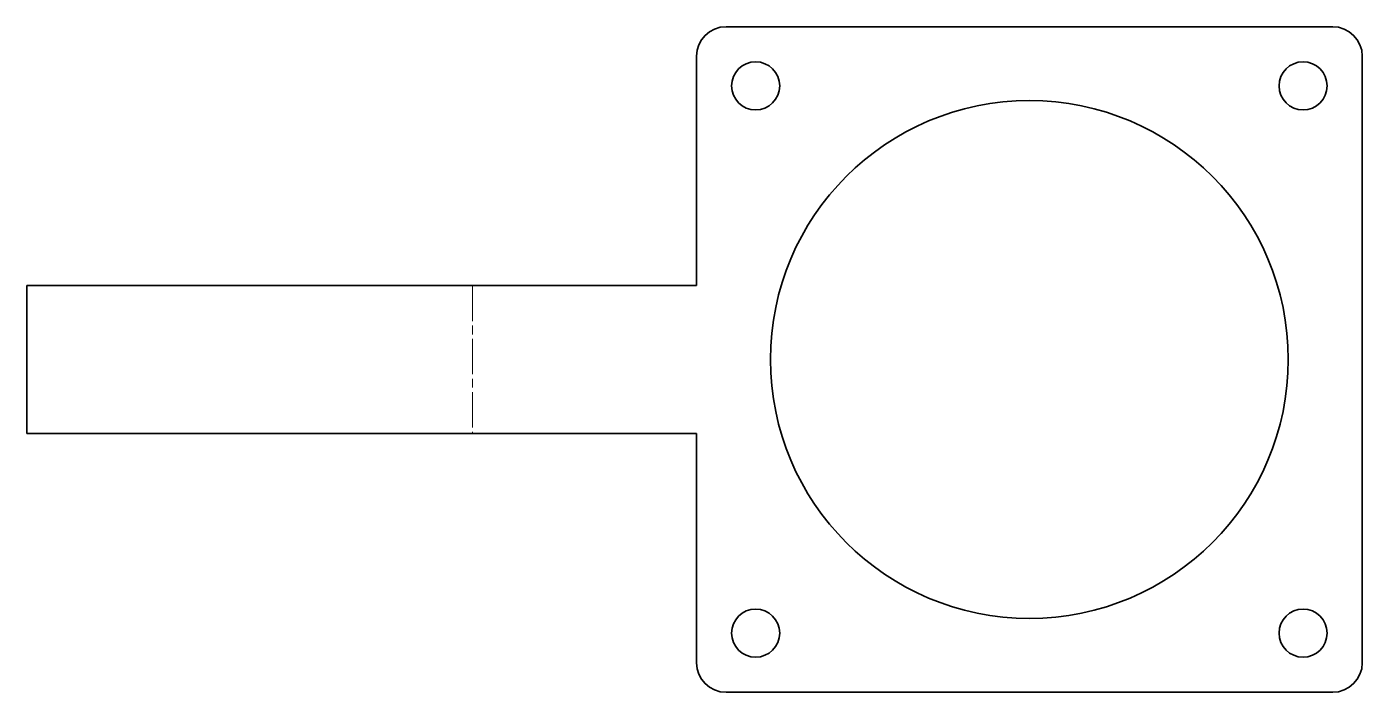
# Model space of a CAD drawing. Header units: inches. Extents: x 0 to 90.3, y 0 to 45.
import ezdxf

# ---------------------------------------------------------------- set-up
doc = ezdxf.new("R2010")
doc.units = ezdxf.units.IN
doc.header["$MEASUREMENT"] = 0
doc.linetypes.add('Chain', pattern=[13.68, 9.12, -1.14, 2.28, -1.14])
doc.layers.add('SIMUMAK Bend Centerline (ISO)', color=7, linetype='Chain', lineweight=9)
doc.layers.add('SIMUMAK Visible (ISO)', color=7, linetype='Continuous', lineweight=35)

# ---------------------------------------------------------------- blocks, each defined once
blk = doc.blocks.new('AMB-04-REMATXBASE02_Sheet_AMB-04-REMATXBASE02 (desplegada)')
at = {"layer": 'SIMUMAK Bend Centerline (ISO)', "ltscale": 0.263158}
blk.add_line((-15, 5), (-15, -5), dxfattribs=at)
at = {"layer": 'SIMUMAK Visible (ISO)'}
for p, q in [((2.131, 22.5), (43.131, 22.5)), ((0.131, 5), (0.131, 20.5)), ((45.131, 20.5), (45.131, -20.5)), ((-45.131, -5), (-45.131, 5)), ((-45.131, 5), (0.131, 5)), ((0.131, -5), (-45.131, -5)), ((0.131, -20.5), (0.131, -5)), ((43.131, -22.5), (2.131, -22.5))]:
    blk.add_line(p, q, dxfattribs=at)
for centre, radius in [((4.131, 18.5), 1.625), ((41.131, 18.5), 1.625), ((22.631, 0), 17.5), ((4.131, -18.5), 1.625), ((41.131, -18.5), 1.625)]:
    blk.add_circle(centre, radius, dxfattribs=at)
at = {"layer": 'SIMUMAK Visible (ISO)', "extrusion": (0, 0, -1)}
for centre, start, end in [((-2.131, 20.5), 0, 90), ((-43.131, 20.5), 90, 180), ((-2.131, -20.5), 270, 0), ((-43.131, -20.5), 180, 270)]:
    blk.add_arc(centre, 2, start, end, dxfattribs=at)

msp = doc.modelspace()

# ---------------------------------------------------------------- block references
msp.add_blockref('AMB-04-REMATXBASE02_Sheet_AMB-04-REMATXBASE02 (desplegada)', (45.131, 22.5))

doc.saveas('drawing.dxf')
